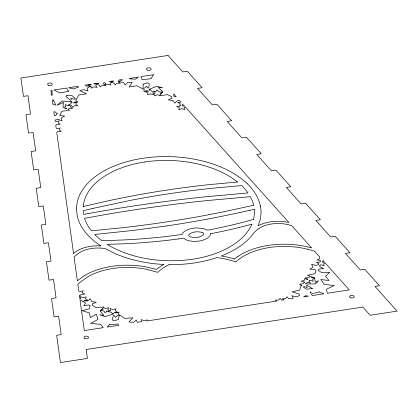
<?xml version="1.0" encoding="UTF-8"?>
<svg xmlns="http://www.w3.org/2000/svg" width="418" height="418" viewBox="0 0 418 418"><rect width="100%" height="100%" fill="white"/><g stroke="black" fill="none" stroke-linecap="round" stroke-linejoin="round"><path stroke-width="0.63" d="M73.641 253.428L74.822 252.441A29.678 17.357 1.6 0 1 100.827 245.904M76.734 254.74L74.054 256.955L77.361 280.765L84.551 275.582M76.818 254.666L78.035 253.663A25.916 15.163 1.6 0 1 105.341 248.653L112.933 252.576A91.777 53.687 1.6 0 0 163.772 264.463M258.34 228.892L255.931 230.861A23.737 13.883 1.6 0 0 253.736 233.166A92.603 54.168 1.6 0 1 221.226 255.994A60.563 35.425 1.6 0 1 234.488 258.998M234.482 259.008L237.899 256.459M83.172 206.523L111.46 200.091L130.421 196.288A624.753 365.452 1.6 0 1 207.704 184.793L237.549 181.982M249.138 210.494L254.296 209.319M166.505 225.95L133.311 230.417L94.646 234.456A84.864 49.643 1.6 0 0 101.621 240.543L111.904 240.355A366.32 214.282 1.6 0 0 172.216 235.778L182.18 234.425C183.084 231.379 186.449 230.088 189.182 229.142A18.57 10.863 1.6 0 1 193.043 228.265A18.47 10.805 1.6 0 1 197.019 227.92L202.892 228.406L207.668 230.193A383.379 224.262 1.6 0 0 253.507 219.419M178.888 238.877L183.627 238.213C186.7 240.872 191.016 241.301 194.924 241.369A18.559 10.858 1.6 0 0 202.641 240.319L207.234 238.391L209.951 235.695A9.504 5.559 1.6 0 0 210.285 233.787A386.326 225.981 1.6 0 0 251.897 224.194M169.191 264.604L177.525 264.516A92.817 54.293 1.6 0 0 194.845 262.885A91.73 53.661 1.6 0 0 216.79 257.608L217.94 257.744A55.537 32.484 1.6 0 1 231.039 260.414L235.731 261.898L239.963 258.496A59.027 34.527 1.6 0 1 307.747 249.269M307.752 249.264L312.852 250.706A9.567 5.596 1.6 0 1 314.644 251.255L319.598 256.783L319.77 258.768L317.016 259.886L320.298 260.461L320.648 261.104L319.796 262.117L316.421 262.3L318.877 263.727L318.626 264.479L316.118 265.461L311.614 264.312L313.035 267.055L309.91 269.176L314.764 269.312L316.003 270.498L314.989 273.644L307.507 275.316L310.031 276.167L308.808 277.625L305.433 277.813L307.883 279.234L307.732 279.71L307.105 279.773L304.717 278.315L304.341 280.285L301.305 281.121L304.398 281.998L304.503 282.39L304.309 282.15L302.831 283.916L299.455 284.099L301.911 285.525L301.77 285.938L301.122 285.478L299.633 290.108L292.156 291.78L299.262 294.173L299.455 295.636L296.278 296.879L291.774 295.73C295.437 299.805 291.231 298.703 288.587 298.604L287.14 296.78L285.661 298.541L282.286 298.724L284.282 299.884L281.549 300.108L280.102 298.28L278.623 300.04L275.248 300.228L276.669 301.054L146.807 320.982L147.261 319.869L144.194 320.674L141.294 319.582L141.744 321.562L137.501 322.414L136.352 320.005L133.551 322.273L129.235 322.095L129.01 321.855L132.898 317.769L124.935 318.469L118.226 314.137L119.015 312.215L115.953 313.019L114.114 312.33L117.552 312.178L115.211 310.694L116 308.777L112.933 309.576L110.033 308.484L110.483 310.464L109.782 310.804L107.828 309.566L108.617 307.643L105.55 308.447L103.366 307.622L103.988 306.969L96.025 307.674L92.253 305.26L92.221 303.891L96.26 302.386L91.62 301.456L90.298 298.698L87.498 300.97L84.002 300.824L84.426 300.37L87.811 300.276L85.471 298.792L86.26 296.869L83.192 297.673L80.293 296.581L80.742 298.562L79.895 298.974L79.415 295.531L79.723 295.97L81.343 294.251L84.729 294.157L82.388 292.673L83.177 290.75L80.11 291.555L78.793 291.059L77.842 284.224A19.416 11.359 1.6 0 1 80.104 282.375L86.96 277.327A57.909 33.874 1.6 0 1 145.856 269.145L157.727 272.301L158.657 271.481A57.334 33.534 1.6 0 1 169.196 264.604M202.625 232.601C198.21 231.159 192.332 231.405 188.831 234.717A3.172 1.855 1.6 0 0 189.809 236.677C194.218 238.124 200.097 237.879 203.597 234.561A3.172 1.855 1.6 0 0 202.631 232.617M245.126 181.71L247.043 183.481M260.566 206.952L260.607 207.145A92.206 53.932 1.6 0 1 259.923 220.505L258.052 225.83A30.08 17.598 1.6 0 1 288.89 222.517L185.279 106.867L184.019 107.64L184.85 109.584L181.767 108.69L178.888 109.699L179.291 107.729L176.683 106.407L180.017 106.083L180.404 105.529L179.803 105.738L180.21 103.774L177.598 102.452L180.937 102.128L179.703 100.649L177.3 100.712L174.97 103.162L173.125 100.498L168.349 99.886L172.054 98.115L171.751 96.751L167.545 94.599L159.801 95.832L160.042 95.487L157.591 94.776L154.425 95.884L154.869 93.721L152.842 92.691L153.521 94.729L150.433 93.836L147.554 94.844L147.962 92.874L145.354 91.552L148.724 91.171L146.775 90.607L143.896 91.615L144.304 89.645L136.817 85.774L129.073 87.007L132.119 82.675L131.848 82.445L127.542 82.56L125.212 85.011L123.367 82.351L118.597 81.735L122.296 79.963L122.197 79.524L119.052 80.005L118.174 81.735L120.389 83.281L116.988 83.276L115.222 84.943L114.077 83.046L110.984 82.56L110.075 83.119L110.906 85.063L107.823 84.17L105.153 85.105L105.519 85.371L102.123 85.329L100.299 86.975L99.218 85.068L96.678 84.64L95.638 85.591L97.065 87.419L93.768 86.876L91.276 88.182L91.051 86.192L88.078 85.167L91.312 84.264L85.288 85.188L85.815 85.847L90.628 86.312L87.101 88.198L87.973 91.009L83.71 89.572L79.911 90.701L86.51 93.825L78.72 94.975L75.872 100.435L78.041 102.008L74.639 101.966L73.49 103.006L76.734 102.368L75.715 104.249L77.884 105.822L74.482 105.775L72.659 107.426L71.577 105.519L71.149 105.446L70.328 106.966L72.492 108.539L69.095 108.497L68.029 109.459L69.644 110.153L61.859 111.303L59.69 115.373L64.696 116.079L61.164 117.965L62.042 120.776L57.778 119.339L55.035 120.154L55.186 121.251L55.965 121.591L59.126 120.917L58.107 122.798L60.27 124.371L56.874 124.329L55.756 125.337L56.164 128.253L57.026 128.629L60.187 127.955L59.168 129.836L61.331 131.409L57.935 131.367L56.743 132.443L73.573 253.527M260.555 206.9L260.534 206.805A3.281 1.918 1.6 0 0 260.372 206.011M247.059 183.476A91.835 53.718 1.6 0 1 260.367 206.011M100.806 245.915A91.788 53.692 1.6 0 1 77.32 216.268L76.499 209.805A3.245 1.902 1.6 0 1 76.473 209.084M76.557 209.084A92.211 53.938 1.6 0 1 142.653 158.307A92.848 54.314 1.6 0 1 159.969 156.672L166.442 156.562A92.383 54.042 1.6 0 1 245.058 181.736M251.835 224.189A85.669 50.113 1.6 0 1 193.001 259.181A86.307 50.484 1.6 0 1 176.898 260.665L168.386 260.743A85.12 49.789 1.6 0 1 121.011 251.385L114.192 248.266A82.759 48.41 1.6 0 1 110.561 246.338L107.133 244.311L112.014 244.206A373.796 218.656 1.6 0 0 178.894 238.882M254.296 209.319A85.58 50.061 1.6 0 1 253.512 219.434M249.123 210.473A758.978 443.968 1.6 0 1 166.521 225.971M144.503 162.032A86.244 50.447 1.6 0 1 160.596 160.522L166.364 160.418A85.784 50.181 1.6 0 1 237.492 182.002M83.255 206.523A85.633 50.092 1.6 0 1 144.503 162.032M237.91 256.464A62.778 36.721 1.6 0 1 306.441 246.62L311.65 247.911L291.612 225.548A1.912 1.118 1.6 0 1 290.85 225.422L288.582 224.774A26.329 15.403 1.6 0 0 258.345 228.897M84.54 275.577A61.618 36.042 1.6 0 1 145.642 266.815L156.436 269.417A60.615 35.457 1.6 0 1 163.783 264.448M143.16 84.206L143.029 88.193L145.03 87.999L146.295 86.176L147.951 87.947L148.719 87.989L149.273 83.631L147.371 82.754L143.16 84.206M173.857 94.118L173.789 96.177L175.565 96.851L176.166 96.699L173.857 94.118M63.337 102.577L63.029 107.306L63.411 107.468L65.626 106.548L65.412 104.557L68.181 105.759L70.323 105.305L68.286 104.96L71.013 103.826L70.804 101.835L72.142 102.42L71.734 101.705L70.281 101.459L62.026 101.135L56.984 105.247L63.337 102.577M319.942 265.164L319.754 266.731L323.631 268.518L318.918 269.114L318.239 270.258L321.724 272.719L329.75 272.254L325.512 276.214L328.987 280.556L320.789 279.475L324.18 284.318L334.123 285.578L326.437 289.282L327.336 293.274L349.281 289.909L325.167 263L323.61 263.826L324.211 265.796L321.233 264.782L319.942 265.164M105.352 83.208L104.986 84.979L103.356 83.799L104.035 82.539L105.352 83.208M90.11 305.689L89.395 308.797L82.074 310.689L89.368 312.873L90.398 317.591L95.988 314.268L96.438 314.326L98.005 319.451L90.628 323.37L100.649 324.358L103.272 327.665L84.284 330.581L80.042 300.046L81.505 300.228L82.806 302.094L83.448 301.409L85.554 303.097L83.872 305.736L88.47 304.905L90.11 305.689M119.214 315.658L118.299 319.598L113.821 320.752L112.097 319.754L113.497 315.48L114.26 315.574L115.561 317.434L117.181 315.715L119.214 315.658M311.008 291.879L310.501 293.107L310.156 292.678L311.008 291.879M312.361 288.598L306.368 289.183L303.149 286.91L304.267 286.581L307.246 287.594L306.645 285.63L307.209 285.327L312.361 288.598M129.873 78.344L129.664 78.84L135.557 79.195L138.421 77.032L129.873 78.344M153.416 74.733L151.039 78.673L142.235 79.775L140.923 76.651L153.416 74.733M66.875 95.388L66.054 96.689L70.553 100.273L71.17 100.012L70.961 98.021L73.73 99.228L75.627 98.82L71.828 95.44L66.875 95.388M149.952 89.405L149.341 90.288L149.027 89.556L150.046 88.935L156.834 86.296L162.675 87.801L158.218 87.529L162.848 91.5L162.461 92.054L158.882 91.845L157.064 89.901L155.668 91.908L153.829 92.085L155 91.37L151.609 91.171L149.952 89.405M162.33 92.237L160.559 94.761L160.068 93.622L162.33 92.237M57.188 113.748L55.704 115.53L54.403 115.608L53.87 111.758L54.967 111.768L57.188 113.748M109.359 324.546L107.259 327.054L118.634 325.308L118.357 324.044L109.359 324.546M309.451 280.525L308.871 281.168L310.553 282.929L307.199 282.547L305.474 283.623L305.757 283.979L315.48 283.895L318.485 280.708L315.24 282.443L314.686 278.242L312.622 279.339L313.223 281.309L310.245 280.29L309.451 280.525M106.783 311.144L105.164 312.863L103.857 311.002L100.55 310.584L103.1 309.336L102.838 308.181L100.106 311.055L103.941 315.292L99.552 314.728L105.075 316.609L113.497 313.908L113.33 313.166L112.546 313.996L111.245 312.131L107.901 311.713L109.218 311.076L106.783 311.144M323.171 260.769L322.247 261.579L322.722 262.18L324.603 262.368L323.171 260.769M112.39 81.703L111.69 82.132L113.466 81.364L113.398 80.873L109.202 81.515L112.39 81.703M305.762 295.761L303.604 296.921L308.395 296.184L305.762 295.761M78.453 86.981L73.72 88.966L68.536 87.759L77.429 86.395L78.453 86.981M98.653 83.375L97.284 83.945L93.757 83.887L98.653 83.375M52.156 95.064L51.576 95.283L50.907 90.466L52.02 90.293L52.156 95.064M182.682 104.735L181.961 104.986L182.938 106.031L184.61 106.125L183.601 105.002L182.682 104.735M319.133 291.931L311.211 293.995L312.46 295.557L324.049 293.781L319.133 291.931M92.786 208.43L83.125 210.756L83.569 214.418L103.763 210.803A969.462 567.095 1.6 0 1 205.933 196.758L247.984 192.949A85.068 49.758 1.6 0 0 241.609 185.566L210.938 188.382A618.332 361.695 1.6 0 0 131.602 200.149L92.786 208.43M253.621 205.29L223.813 211.78L203.864 215.657A740.132 432.949 1.6 0 1 122.709 227.7L91.417 230.83A85.371 49.941 1.6 0 1 84.54 218.316L104.887 214.659A963.485 563.595 1.6 0 1 207.877 200.494L250.277 196.674A85.58 50.061 1.6 0 1 253.632 205.275M68.531 91.37L59.952 92.937L53.828 90.016L66.619 88.052L68.531 91.37M168.036 55.448L20.9 78.03L23.455 96.396L27.975 95.701L30.53 114.077L26.005 114.772L28.56 133.149L33.085 132.454L35.64 150.83L31.115 151.525L33.67 169.901L38.195 169.206L40.75 187.583L36.225 188.278L38.78 206.654L43.305 205.959L45.855 224.335L41.335 225.03L43.89 243.407L48.41 242.712L50.965 261.093L46.445 261.783L49 280.159L53.52 279.47L56.075 297.846L51.55 298.536L54.105 316.912L58.63 316.222L61.185 334.599L56.66 335.288L60.443 362.552L87.393 358.414L86.155 349.532L362.824 307.068L370.155 315.245L397.1 311.112L374.998 286.429L379.523 285.74L364.742 269.239L360.217 269.934L345.435 253.433L349.955 252.738L335.173 236.238L330.648 236.933L315.867 220.432L320.392 219.737L305.605 203.242L301.085 203.932L286.299 187.436L290.823 186.741L276.037 170.241L271.517 170.936L256.736 154.435L261.255 153.74L246.474 137.24L241.949 137.935L227.167 121.434L231.687 120.745L216.905 104.244L212.381 104.939L197.599 88.438L202.124 87.743L187.337 71.243L182.818 71.938L168.036 55.448M314.649 277.98L311.734 277.688L310.71 276.392L314.649 277.98M66.19 108.236L64.55 107.964L66.509 108.805L66.19 108.236M53.436 100.132L52.219 99.892L52.84 104.364L55.819 105.059L53.436 100.132M48.65 85.392A2.309 1.348 1.6 0 0 52.245 84.436A2.309 1.348 1.6 0 0 48.937 83.067A2.309 1.348 1.6 0 0 48.65 85.392M147.606 70.203A2.309 1.348 1.6 0 0 151.201 69.247A2.309 1.348 1.6 0 0 147.894 67.878A2.309 1.348 1.6 0 0 147.606 70.203M84.985 338.543A2.309 1.348 1.6 0 0 88.579 337.592A2.309 1.348 1.6 0 0 85.272 336.218A2.309 1.348 1.6 0 0 84.985 338.543M350.556 297.788A2.309 1.348 1.6 0 0 354.15 296.832A2.309 1.348 1.6 0 0 350.838 295.458A2.309 1.348 1.6 0 0 350.556 297.788"/></g></svg>
